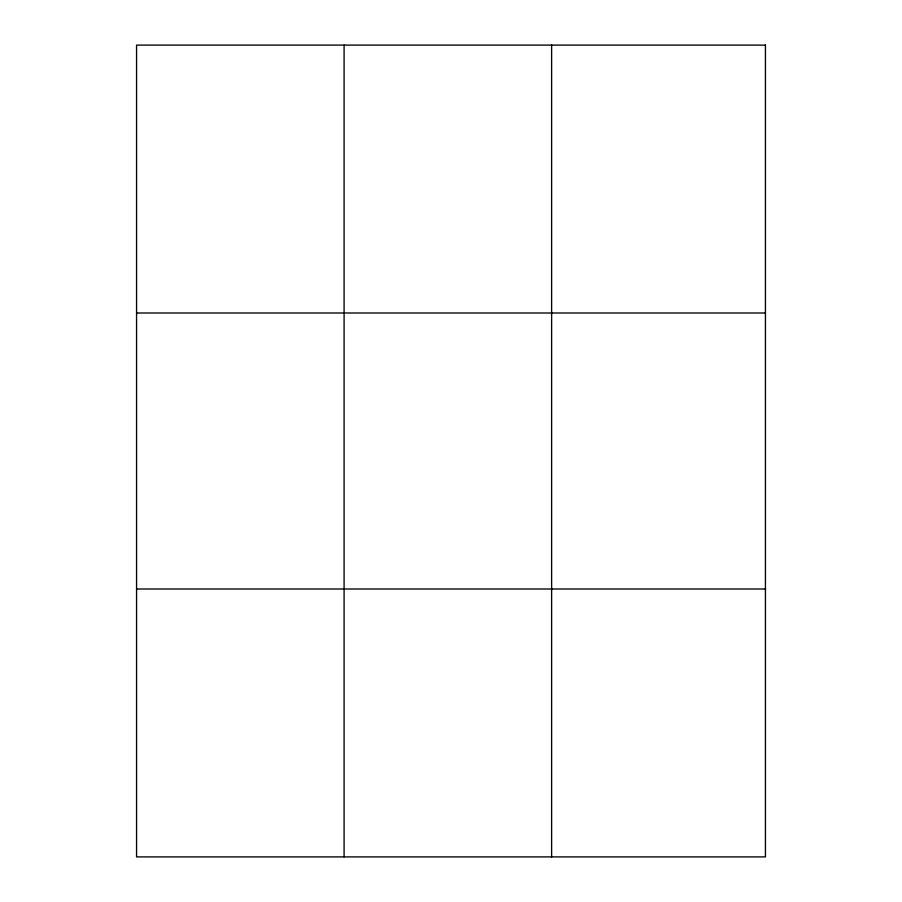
<?xml version="1.0" encoding="UTF-8"?>
<svg xmlns="http://www.w3.org/2000/svg" width="902" height="902" viewBox="0 0 902 902"><rect width="100%" height="100%" fill="white"/><g stroke="black" fill="none" stroke-linecap="round" stroke-linejoin="round"><path stroke-width="1.35" d="M344.09 856.9L344.09 45.1M551.618 856.9L551.618 45.1M136.563 312.994L765.437 312.994M136.563 589.006L765.437 589.006M765.437 45.1L136.563 45.1L136.563 856.9L765.437 856.9L765.437 45.1"/></g></svg>
